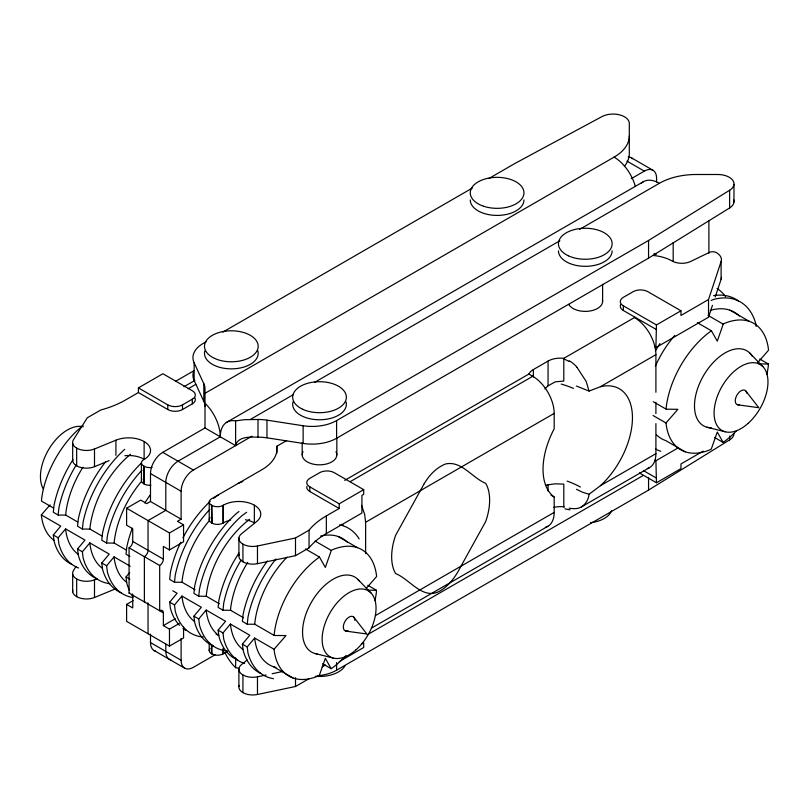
<?xml version="1.0" encoding="UTF-8"?>
<svg xmlns="http://www.w3.org/2000/svg" width="809" height="809" viewBox="0 0 809 809"><rect width="100%" height="100%" fill="white"/><g stroke="black" fill="none" stroke-linecap="round" stroke-linejoin="round"><path stroke-width="1.21" d="M144.123 441.542L144.123 459.219A21.914 12.651 0 0 0 124.859 455.7M564.419 507.041L563.802 506.838L563.802 484.136L555.247 483.812L548.057 484.793A63.223 36.506 -60 0 1 545.954 485.228M286.649 440.571L276.83 446.244L276.799 451.432A51.968 30.004 0 0 1 261.823 469.756L211.493 498.819A7.797 4.5 0 0 0 211.493 505.18L211.918 523.11A7.797 4.5 0 0 0 222.94 523.11L223.375 522.857A21.914 12.651 0 0 1 230.565 520.096M238.473 668.183L235.621 667.678L235.682 657.778M77.634 521.957L65.782 515.121L65.812 513.209A73.002 42.149 -60 0 1 82.862 467.299M101.873 535.952L90.021 529.116L90.052 527.205A73.002 42.149 -60 0 1 130.482 454.314M126.113 549.948L114.271 543.112L114.291 541.201A73.002 42.149 -60 0 1 141.494 481.416M195.07 589.761L182.136 582.298L182.167 580.387A73.002 42.149 -60 0 1 209.369 520.602M219.31 603.757L206.386 596.294L206.406 594.382A73.002 42.149 -60 0 1 249.698 519.247M243.549 617.752L230.626 610.289L230.646 608.378A73.002 42.149 -60 0 1 247.706 562.467M273.513 678.711A84.874 49.005 -60 0 1 247.979 653.075L247.23 646.947L254.663 638.058L274.059 649.253L285.981 635.591L274.251 635.48L254.865 624.275L254.886 622.374A73.002 42.149 -60 0 1 287.003 557.168M274.251 635.48L274.281 633.568A73.002 42.149 -60 0 1 319.464 557.047L305.458 548.957M367.802 585.291L376.418 590.267L376.387 592.178A73.002 42.149 -60 0 1 374.961 600.622M653.055 415.513L665.989 422.976L677.912 409.314L666.191 409.192L666.211 407.291A73.002 42.149 -60 0 1 711.394 330.77L697.388 322.68M759.732 359.014L768.348 363.989L768.317 365.901A73.002 42.149 -60 0 1 766.892 374.345M65.782 515.121L58.147 515.04L58.895 508.042A84.874 49.005 -60 0 1 76.309 464.851M90.021 529.116L82.387 529.035L83.135 522.038A84.874 49.005 -60 0 1 124.697 449.329M114.271 543.112L106.626 543.031L107.375 536.033A84.874 49.005 -60 0 1 141.949 470.191M182.136 582.298L174.501 582.217L175.25 575.219A84.874 49.005 -60 0 1 209.824 509.377M206.386 596.294L198.741 596.213L199.489 589.215A84.874 49.005 -60 0 1 241.931 515.717L246.664 512.259M230.626 610.289L222.981 610.208L223.729 603.211A84.874 49.005 -60 0 1 241.143 560.02M254.865 624.275L247.23 624.204L247.979 617.206A84.874 49.005 -60 0 1 275.94 558.989M641.082 183.491A32.047 18.496 60 0 1 659.406 183.289A51.968 30.004 0 0 1 696.155 174.501L717.765 174.501A16.231 9.374 0 0 1 732.651 180.134A16.231 9.374 0 0 1 729.637 190.267L648.555 240.465L336.595 420.579A34.645 20.003 0 0 1 303.132 425.756L266.97 420.154A34.645 20.003 0 0 0 258 419.477L244.348 419.699L235.621 420.892L235.621 445.638L205.001 427.961L162.74 452.352A17.323 10.001 -60 0 0 150.494 473.568L150.494 501.499L181.115 519.186L181.115 491.245A17.323 10.001 -60 0 1 193.361 470.039L252.034 436.162M655.907 423.592L655.907 453.667L600.43 485.693L589.063 494.269C588.426 500.751 583.795 507.445 577.05 508.517M655.007 347.081L655.907 347.597L708.522 317.219L708.522 299.542L721.112 261.55A17.323 10.001 0 0 0 716.349 252.6A5.198 3.003 0 0 0 709.331 252.418L690.744 261.428A13.854 7.999 0 0 1 672.097 260.994A34.645 20.003 0 0 0 653.045 255.452M708.522 317.219L712.456 305.347M715.207 297.034L721.112 279.226A17.323 10.001 0 0 0 721.416 277.285M366.285 588.325L376.62 576.483A73.002 42.149 -60 0 0 332.944 549.533L331.306 550.444L325.339 567.422L319.464 557.047M757.416 362.958L768.55 350.206A73.002 42.149 -60 0 0 724.874 323.246L723.236 324.166L717.27 341.145L711.394 330.77M235.773 444.414C239.363 436.122 250.628 437.082 258 437.153A34.645 20.003 0 0 1 266.97 437.831L303.132 443.433A34.645 20.003 0 0 0 336.595 438.256L648.555 258.142L729.637 207.943A16.231 9.374 0 0 0 733.743 199.894M76.076 566.381L73.437 570.557A13.854 7.999 0 0 0 78.069 579.669A13.854 7.999 0 0 0 94.501 579.81L96.756 578.89M71.637 564.298A84.874 49.005 -60 0 1 54.051 541.12L53.303 534.992L60.736 526.103L41.34 514.908L50.087 504.887M78.645 568.009A84.874 49.005 -60 0 1 58.895 543.921L58.147 537.793L65.59 528.894L84.975 540.099L77.543 548.987L78.291 555.116A84.874 49.005 -60 0 0 96.949 578.769M109.882 583.714A84.874 49.005 -60 0 1 83.135 557.917L82.387 551.778L89.829 542.89L109.215 554.094L101.782 562.983L102.531 569.111A84.874 49.005 -60 0 0 121.188 592.764M132.919 597.538A84.874 49.005 -60 0 1 107.375 571.912L106.626 565.774L114.069 556.885L130.229 566.219M129.298 590.236A84.874 49.005 -60 0 1 126.77 583.107L126.022 576.979L129.743 572.529M179.477 625.306A84.874 49.005 -60 0 1 170.406 608.297L169.657 602.169L177.09 593.28L172.782 590.792M203.211 637.027A84.874 49.005 -60 0 1 175.25 611.098L174.501 604.96L181.944 596.071L201.33 607.276L193.897 616.165L194.645 622.293A84.874 49.005 -60 0 0 213.303 645.946M227.46 651.023A84.874 49.005 -60 0 1 199.489 625.094L198.741 618.956L206.184 610.067L225.569 621.272L218.137 630.16L218.885 636.289A84.874 49.005 -60 0 0 237.543 659.942M244.601 663.572A84.874 49.005 -60 0 1 223.729 639.09L222.981 632.951L230.423 624.063L249.809 635.257L242.376 644.156L243.125 650.284A84.874 49.005 -60 0 0 260.71 673.452M544.912 388.886A63.223 36.506 -60 0 1 548.057 385.832L555.257 381.838L563.802 381.049L563.802 358.347L635.025 317.229M247.17 660.013L241.446 664.644A13.854 7.999 0 0 0 241.699 674.14A13.854 7.999 0 0 0 257.474 676.809L266.06 675.009M213.788 498.233L218.521 494.774M238.979 511.531L237.077 512.916A84.874 49.005 -60 0 0 194.645 586.424L193.897 593.412L198.741 596.213M317.522 675.808A34.645 20.003 0 0 0 336.595 670.196L648.555 490.082L729.637 439.884A16.231 9.374 0 0 0 733.975 433.998M206.376 341.6L203.089 343.501A34.645 20.003 0 0 0 194.13 362.816L194.13 380.493L203.817 401.375A34.645 20.003 0 0 1 205.001 406.553M222.799 332.125L472.365 188.042M488.788 178.556L515.05 163.388L602.007 116.577A16.231 9.374 0 0 1 619.552 114.838A16.231 9.374 0 0 1 629.311 123.433L629.311 153.589A51.968 30.004 0 0 1 624.366 166.361M138.41 392.557L138.41 387.885L162.902 373.748L192.299 390.717A10.396 5.997 0 0 1 192.299 399.201L192.299 403.873L182.5 409.526A10.396 5.997 0 0 1 167.797 409.526L138.41 392.557L125.547 399.98A86.603 49.996 0 0 1 100.842 409.961L87.281 417.788L73.437 439.742A13.854 7.999 0 0 0 78.069 448.843A13.854 7.999 0 0 0 94.501 448.995L115.92 440.187A21.914 12.651 0 0 1 145.357 442.311A21.914 12.651 0 0 1 144.123 459.431L143.699 459.674A7.797 4.5 0 0 0 143.699 466.045L144.123 483.964A7.797 4.5 0 0 0 150.858 485.228M175.684 381.251L194.211 370.552M183.906 386.753L194.827 380.452M188.173 388.765L195.798 384.356M138.41 387.885L167.797 404.864A10.396 5.997 0 0 0 182.5 404.864L192.299 399.201M205.001 393.316L614.092 157.128A51.968 30.004 0 0 0 629.311 135.912M631.253 178.688L644.328 171.134A17.323 10.001 -60 0 1 656.574 178.202L656.574 181.924M226.298 422.531L643.388 181.701M235.621 420.892A32.047 18.496 60 0 0 220.311 436.799L178.051 461.201A17.323 10.001 -60 0 0 165.805 482.407L165.805 510.337L148.047 520.591L148.047 550.292A5.198 3.003 -60 0 1 144.376 556.663L144.376 601.916A5.198 3.003 -60 0 1 144.942 601.633M250.315 419.477L292.979 394.843M314.853 382.212L559.868 240.758M579.557 229.392L659.406 183.289M179.234 623.506L169.475 629.139L163.357 625.61L163.357 612.878L129.066 593.078L129.066 547.824A5.198 3.003 -60 0 0 132.737 541.454L132.737 528.732L126.609 525.193L126.609 508.224L140.695 500.093L146.823 503.623L150.494 501.499M181.115 519.186L177.444 521.299L183.562 524.839L183.562 541.808L169.475 549.938L163.357 546.409L163.357 559.13A5.198 3.003 -60 0 1 159.676 565.501L159.676 610.755A5.198 3.003 -60 0 1 163.357 612.878M126.609 508.224L169.475 532.969L183.562 524.839M211.493 505.18L211.918 505.423A7.797 4.5 0 0 0 222.94 505.423L223.375 505.18A21.914 12.651 0 0 1 253.015 504.472A21.914 12.651 0 0 1 256.706 521.471L241.446 533.829A13.854 7.999 0 0 0 241.699 543.314A13.854 7.999 0 0 0 257.474 545.994L295.497 537.995L309.058 530.168A86.603 49.996 0 0 1 326.34 515.909L339.204 508.487L339.204 503.815L309.807 486.846A10.396 5.997 0 0 1 309.807 478.362L319.606 472.699A10.396 5.997 0 0 1 334.299 472.699L363.696 489.678L363.696 494.339L361.916 495.371L361.916 513.048L326.34 533.586A86.603 49.996 0 0 0 309.058 547.845L295.497 555.682L257.474 563.671A13.854 7.999 0 0 1 243.701 562.215A13.854 7.999 0 0 1 239.14 554.58M183.562 627.066L183.562 637.977L169.475 646.108L126.609 621.363L126.609 604.394L133.111 600.642M344.685 480.384L528.884 374.041A17.323 10.001 0 0 1 533.364 369.551L548.057 361.067A17.323 10.001 0 0 1 563.802 358.347L564.419 358.559M350.337 481.588L532.747 376.276A30.307 17.505 60 0 1 554.185 413.399L554.185 428.79A63.223 36.506 -60 0 0 554.185 496.999L554.185 512.39A30.307 17.505 60 0 1 545.347 527.316M339.204 503.815L363.696 489.678M680.956 310.787L647.847 291.675A10.396 5.997 0 0 0 633.154 291.675L623.355 297.338A10.396 5.997 0 0 0 623.355 305.822L656.453 324.935L680.956 310.787L680.956 315.459L708.522 299.542M656.453 324.935L655.907 347.597M163.357 625.61L175.27 618.723M365.628 553.589L365.628 522.26L554.185 413.399M576.423 386.035L589.063 391.071L600.43 386.702L655.907 354.666A30.307 17.505 60 0 0 634.468 317.543M215.032 654.815L193.361 667.324A17.323 10.001 -60 0 1 181.115 660.255L150.494 642.579L150.494 634.074M210.057 648.454A7.797 4.5 0 0 0 211.493 653.682L211.918 653.925A7.797 4.5 0 0 0 222.94 653.925L223.375 653.682A21.914 12.651 0 0 1 227.642 651.761M375.437 615.588L554.185 512.39M655.007 460.22L655.907 460.736L678.458 447.721M371.341 628.209L547.905 526.275M581.236 507.031L649.374 467.683M367.246 634.822L643.084 475.571M361.916 643.863L363.696 642.842L363.696 647.503L339.204 661.651M239.14 685.395A13.854 7.999 0 0 0 243.701 693.04A13.854 7.999 0 0 0 257.474 694.486L295.497 686.497L309.058 678.67M639.373 472.901L656.453 482.771L655.907 460.736M703.223 451.098L680.956 463.962L680.956 468.623L656.453 482.771M238.22 483.398L242.771 481.466M711.131 300.452L713.407 299.492A84.874 49.005 -60 0 1 755.849 323.994L756.142 326.442M72.709 459.178A13.854 7.999 0 0 0 79.373 467.036A13.854 7.999 0 0 0 94.501 466.672L109.154 460.645M72.709 590.004A13.854 7.999 0 0 0 79.373 597.851A13.854 7.999 0 0 0 94.501 597.487L115.92 588.679M272.188 673.715L283.231 671.399M758.973 363.898L768.348 363.989M368.206 590.186L376.418 590.267M737.636 404.803L758.781 407.706L745.696 390.838M345.706 631.081L366.851 633.983L353.766 617.115M707.106 427.253L725.188 431.763M315.176 653.53L333.257 658.041M589.063 494.269L582.359 492.175L576.473 489.293M631.303 157.755L652.994 170.274M626.975 161.112L644.328 171.134M729.991 310.191L749.377 321.385M708.148 315.459L723.236 324.166M620.816 304.396A10.396 5.997 0 0 0 623.355 310.484L656.453 329.597M653.257 401.729L666.191 409.192M714.519 437.447L723.135 442.422A73.002 42.149 -60 0 0 736.21 431.096M685.152 451.796L665.767 440.602A73.002 42.149 -60 0 1 656.402 434.817M528.884 374.041L532.747 376.276M643.59 470.676L656.453 478.099M551.02 495.169L554.185 496.999M306.894 486.33A10.396 5.997 0 0 0 309.807 491.508L339.204 508.487M338.051 536.468L357.447 547.673M162.74 452.352L193.361 470.039M315.146 541.11L331.306 550.444M143.699 466.045L144.123 466.287A7.797 4.5 0 0 0 152.052 467.39M150.494 473.568L181.115 491.245M132.737 541.454L163.357 559.13M129.066 547.824L159.676 565.501M53.394 507.961L41.542 501.125L41.572 499.214A73.002 42.149 -60 0 1 82.953 425.554M322.589 663.724L331.205 668.699A73.002 42.149 -60 0 0 345.928 655.634M58.147 515.04L53.303 512.239L54.051 505.251A84.874 49.005 -60 0 1 72.77 459.957M82.387 529.035L77.543 526.234L78.291 519.247A84.874 49.005 -60 0 1 105.504 461.959M106.626 543.031L101.782 540.23L102.531 533.242A84.874 49.005 -60 0 1 141.444 462.991M129.905 556.471L126.022 554.226L126.77 547.228A84.874 49.005 -60 0 1 132.312 528.237M174.501 582.217L169.657 579.416L170.406 572.428A84.874 49.005 -60 0 1 180.761 542.192M222.981 610.208L218.137 607.407L218.885 600.409A84.874 49.005 -60 0 1 238.948 553.053M247.23 624.204L242.376 621.403L243.125 614.405A84.874 49.005 -60 0 1 267.405 560.981M53.303 534.992L58.147 537.793M77.543 548.987L82.387 551.778M101.782 562.983L106.626 565.774M126.022 576.979L129.905 579.214M169.657 602.169L174.501 604.96M193.897 616.165L198.741 618.956M218.137 630.16L222.981 632.951M242.376 644.156L247.23 646.947M273.836 666.879L293.222 678.073M126.609 604.394L132.737 607.923L132.737 595.202A5.198 3.003 -60 0 0 132.555 593.988M154.084 650.507L184.705 668.183M749.872 353.169L762.826 366.578M357.942 579.456L370.896 592.855M577.05 367.417L586.191 381.454L589.063 391.071M723.135 442.422L717.27 432.036L711.303 449.025L709.665 449.935A73.002 42.149 -60 0 1 665.989 422.976M331.205 668.699L325.339 658.314L319.373 675.303L317.735 676.213A73.002 42.149 -60 0 1 274.059 649.253M194.13 362.816L203.817 383.699A34.645 20.003 0 0 1 205.001 388.876L205.001 427.961M361.532 505.342L364.576 514.008L365.628 522.26M276.83 446.244L276.86 453.323M733.975 184.381L733.975 202.058M729.637 190.267L729.637 207.943M729.637 436.102L729.637 439.884M721.112 261.55L721.112 279.226M708.886 220.877L708.886 253.308M673.189 242.478L673.189 261.297M655.907 354.666L655.907 392.264M655.907 402.285L655.907 413.571M648.555 240.465L648.555 258.142M648.555 477.462L648.555 490.082M623.355 305.822L623.355 310.484M602.614 284.333L602.614 301.383M548.057 361.067L548.057 385.832M548.057 484.793L548.057 490.992M533.364 369.551L533.364 376.994M336.837 437.78L336.837 454.83M336.595 420.579L336.595 438.256M336.595 662.622L336.595 670.196M326.34 515.909L326.34 533.586M309.807 486.846L309.807 491.508M309.058 530.168L309.058 547.845M303.132 425.756L303.132 443.433M302.192 442.654L302.192 454.83M295.497 537.995L295.497 555.682M295.497 677.659L295.497 686.497M266.97 420.154L266.97 437.831M258 419.477L258 437.153M257.474 545.994L257.474 563.671M257.474 676.809L257.474 694.486M254.36 505.18L254.36 522.857A21.914 12.651 0 0 0 245.451 519.742M242.933 544.133L242.933 561.81M242.933 674.949L242.933 692.625M238.898 538.015L238.898 555.692M238.898 668.831L238.898 686.507M223.375 505.18L223.375 522.857M223.375 648.626L223.375 653.682M222.94 505.423L222.94 523.11M222.94 648.879L222.94 653.925M211.918 505.423L211.918 523.11M211.918 645.086L211.918 653.925M211.493 644.844L211.493 653.682M209.207 501.995L209.207 519.671M209.207 642.922L209.207 650.497M203.817 383.699L203.817 401.375M182.5 404.864L182.5 409.526M181.115 638.392L181.115 660.255M169.475 532.969L169.475 549.938M169.475 629.139L169.475 646.108M167.797 404.864L167.797 409.526M165.805 644.126L165.805 651.417A17.323 10.001 -60 0 0 170.851 659.942M148.047 633.74L148.047 604.04A5.198 3.003 -60 0 0 147.865 602.826M144.123 466.287L144.123 483.964M141.413 462.859L141.413 480.536M115.92 440.187L115.92 455.336M94.501 448.995L94.501 466.672M94.501 579.81L94.501 597.487M76.663 448.135L76.663 465.812M76.663 578.951L76.663 596.638M72.679 443.312L72.679 460.988M72.679 574.137L72.679 591.814M346.03 401.851A26.849 15.502 0 0 1 319.515 419.77A26.849 15.502 0 0 1 293 401.851M612.14 250.83A26.849 15.502 0 0 1 585.291 266.323A26.849 15.502 0 0 1 558.443 250.83M205.001 403.216A32.047 18.496 60 0 1 220.311 436.799M235.621 667.678A32.047 18.496 60 0 1 224.942 652.63M43.383 489.081A38.104 21.995 -60 0 1 49.895 447.539A38.104 21.995 -60 0 1 83.226 426.778M78.22 554.337A73.002 42.149 -60 0 1 65.59 528.894M132.767 596.354A84.874 49.005 -60 0 1 131.513 594.443M144.831 502.986A84.874 49.005 -60 0 1 150.332 494.795M126.7 582.328A73.002 42.149 -60 0 1 114.069 556.885M53.981 540.341A73.002 42.149 -60 0 1 41.34 514.908M102.46 568.333A73.002 42.149 -60 0 1 89.829 542.89M655.907 453.667A30.307 17.505 60 0 1 647.281 468.532M600.43 386.702A63.223 36.506 -60 0 1 632.446 417.707A63.223 36.506 -60 0 1 600.43 485.693M567.119 481.102A79.424 44.97 0.9 0 1 580.387 487.008M561.234 384.093A79.545 46.811 -0.9 0 1 573.429 388.411M569.243 360.753A28.507 24.422 65.5 0 1 577.09 367.377M564.298 359.186A29.599 25.059 62.5 0 1 568.949 361.471M553.72 507.385A17.323 10.001 0 0 1 563.802 506.838M576.999 508.467A28.507 13.905 32.5 0 1 569.192 508.163M570.092 509.812A29.599 15.219 33.4 0 1 564.965 508.78M322.204 666.97A86.603 49.996 0 0 1 325.279 665.028M335.988 451.746A17.323 10.001 0 0 1 319.515 464.831A17.323 10.001 0 0 1 303.041 451.746M211.493 522.857A7.797 4.5 0 0 1 210.057 517.629M602.402 299.826A17.323 10.001 0 0 1 589.336 311.111A17.323 10.001 0 0 1 568.818 304.477M345.049 665.756A26.849 15.502 0 0 1 315.318 676.273M611.553 510.742A26.849 15.502 0 0 1 590.53 522.715M257.849 350.934A26.849 15.502 0 0 1 231.334 368.864A26.849 15.502 0 0 1 204.819 350.934M523.959 199.914A26.849 15.502 0 0 1 497.11 215.416A26.849 15.502 0 0 1 470.262 199.914M155.54 651.103A17.323 10.001 -60 0 1 150.494 642.579M129.066 593.078A5.198 3.003 -60 0 1 129.632 592.795M628.199 156.946A17.323 10.001 -60 0 1 632.547 158.716M614.092 157.128A32.047 18.496 60 0 1 635.348 186.505M194.13 380.493A34.645 20.003 0 0 1 193.371 372.191M739.244 404.813A8.161 4.712 -60 0 1 735.33 399.697A8.161 4.712 -60 0 1 741.024 390.787A8.161 4.712 -60 0 1 746.727 393.113M711.202 427.789A43.302 24.998 -60 0 1 703.456 375.76A43.302 24.998 -60 0 1 752.39 356.456M348.194 630.828A8.161 4.712 -60 0 1 343.319 627.066A8.161 4.712 -60 0 1 348.194 617.671A8.161 4.712 -60 0 1 354.585 618.501M354.797 619.401A8.161 4.712 -60 0 1 354.868 620.402M317.179 653.925A43.302 24.998 -60 0 1 311.526 602.038A43.302 24.998 -60 0 1 359.277 580.993M653.935 253.793A84.874 49.005 -60 0 1 656.271 254.37M655.33 366.214A73.002 42.149 -60 0 1 674.827 335.371M710.292 310.373A73.002 42.149 -60 0 1 739.355 315.975M717.057 288.5A84.874 49.005 -60 0 1 725.612 296.741M713.538 295.629A84.874 49.005 -60 0 1 738.374 301.019M660.771 451.291A84.874 49.005 -60 0 1 655.442 448.894M655.442 350.894A84.874 49.005 -60 0 1 659.962 343.562M243.054 649.506A73.002 42.149 -60 0 1 230.423 624.063M185.939 630.393A84.874 49.005 -60 0 1 183.026 628.472M182.976 537.773A84.874 49.005 -60 0 1 210.198 501.337M194.575 621.514A73.002 42.149 -60 0 1 181.944 596.071M218.218 635.186A73.002 42.149 -60 0 1 216.033 634.054M275.98 667.506A73.002 42.149 -60 0 1 254.663 638.058M320.738 536.033A73.002 42.149 -60 0 1 347.425 542.252M218.814 635.51A73.002 42.149 -60 0 1 206.184 610.067M341.479 524.303A84.874 49.005 -60 0 1 343.532 525.375M339.568 524.859A84.874 49.005 -60 0 1 359.166 538.925M194.827 397.775A10.396 5.997 0 0 1 192.299 403.873M143.699 483.721A7.797 4.5 0 0 1 141.797 479.15M424.199 483.681L395.591 535.366A51.968 30.004 -60 0 0 395.591 573.551C409.688 579.042 422.885 600.602 439.914 591.055C449.48 585.433 456.033 575.957 460.958 566.219L485.703 521.522A51.968 30.004 -60 0 0 485.703 483.337C472.183 477.937 461.686 460.463 445.577 463.962C436.314 467.653 429.215 475.237 424.199 483.681M302.617 409.243A26.849 15.502 0 0 0 346.03 399.626A26.849 15.502 0 0 0 309.898 382.728A26.849 15.502 0 0 0 302.617 409.243M568.403 255.806A26.849 15.502 0 0 0 611.816 246.179A26.849 15.502 0 0 0 575.674 229.281A26.849 15.502 0 0 0 568.403 255.806M748.001 423.481A38.104 21.995 -60 0 0 760.076 364.454A38.104 21.995 -60 0 0 715.004 404.419A38.104 21.995 -60 0 0 748.001 423.481M356.071 649.758A38.104 21.995 -60 0 0 368.146 590.732A38.104 21.995 -60 0 0 323.064 630.707A38.104 21.995 -60 0 0 356.071 649.758M214.436 358.336A26.849 15.502 0 0 0 257.849 348.709A26.849 15.502 0 0 0 221.706 331.821A26.849 15.502 0 0 0 214.436 358.336M483.691 206.265A26.849 15.502 0 0 0 523.959 192.845A26.849 15.502 0 0 0 483.691 179.416A26.849 15.502 0 0 0 483.691 206.265"/></g></svg>
